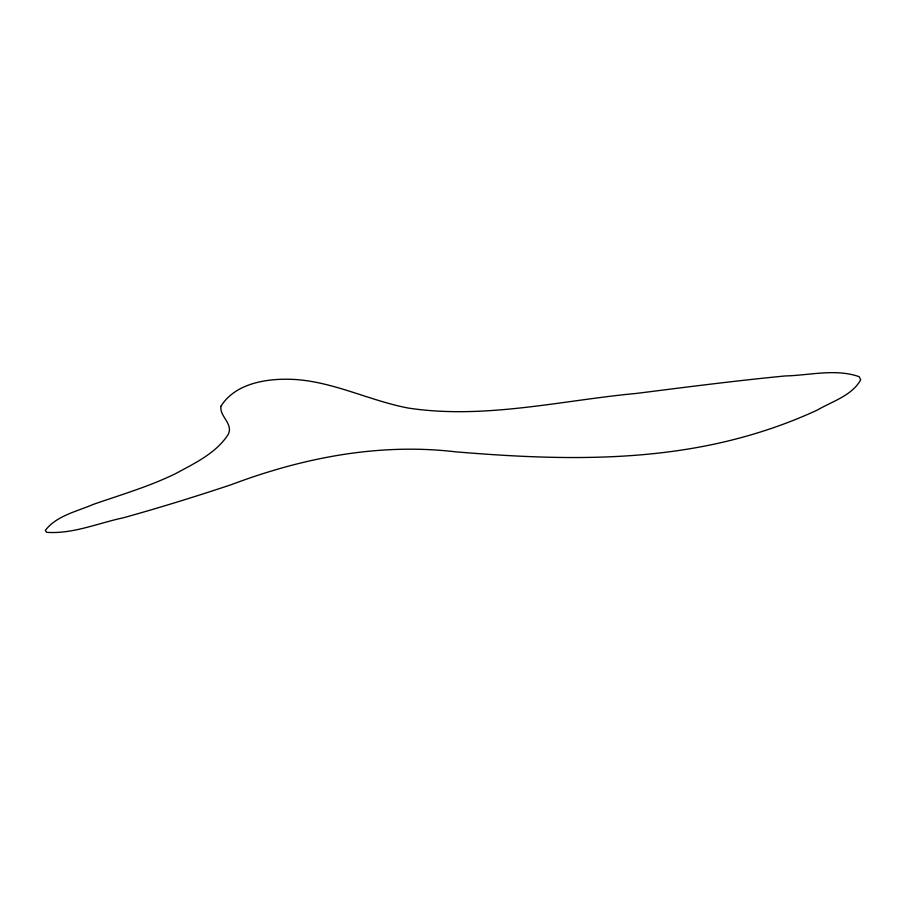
<?xml version="1.0" encoding="UTF-8"?>
<svg xmlns="http://www.w3.org/2000/svg" width="906" height="906" viewBox="0 0 906 906"><rect width="100%" height="100%" fill="white"/><g stroke="black" fill="none" stroke-linecap="round" stroke-linejoin="round"><path stroke-width="1.36" d="M220.905 406.273C219.422 416.635 233.771 423.781 228.108 434.586C216.036 453.249 194.745 463.215 175.821 473.521C149.388 486.465 121.042 494.733 93.329 504.382C76.987 511.471 56.421 515.661 45.3 530.452L46.682 532.32C72.729 534.212 98.063 523.147 123.25 517.813C159.569 507.734 195.571 496.567 231.313 484.665C302.706 457.745 379.025 442.819 455.401 451.811C542.569 459.07 631.278 462.343 717.303 443.476C751.629 435.899 785.23 424.914 817.155 410.146C832.07 401.449 851.833 395.695 860.7 379.863L859.194 376.692C835.592 368.368 809.443 375.39 785.049 375.967C735.513 380.758 686.159 387.134 636.805 393.374C561.12 400.418 484.54 419.603 408.357 408.074C370.35 400.882 335.039 382.423 296.092 379.557C269.784 377.859 236.058 382.094 220.905 406.273"/></g></svg>
